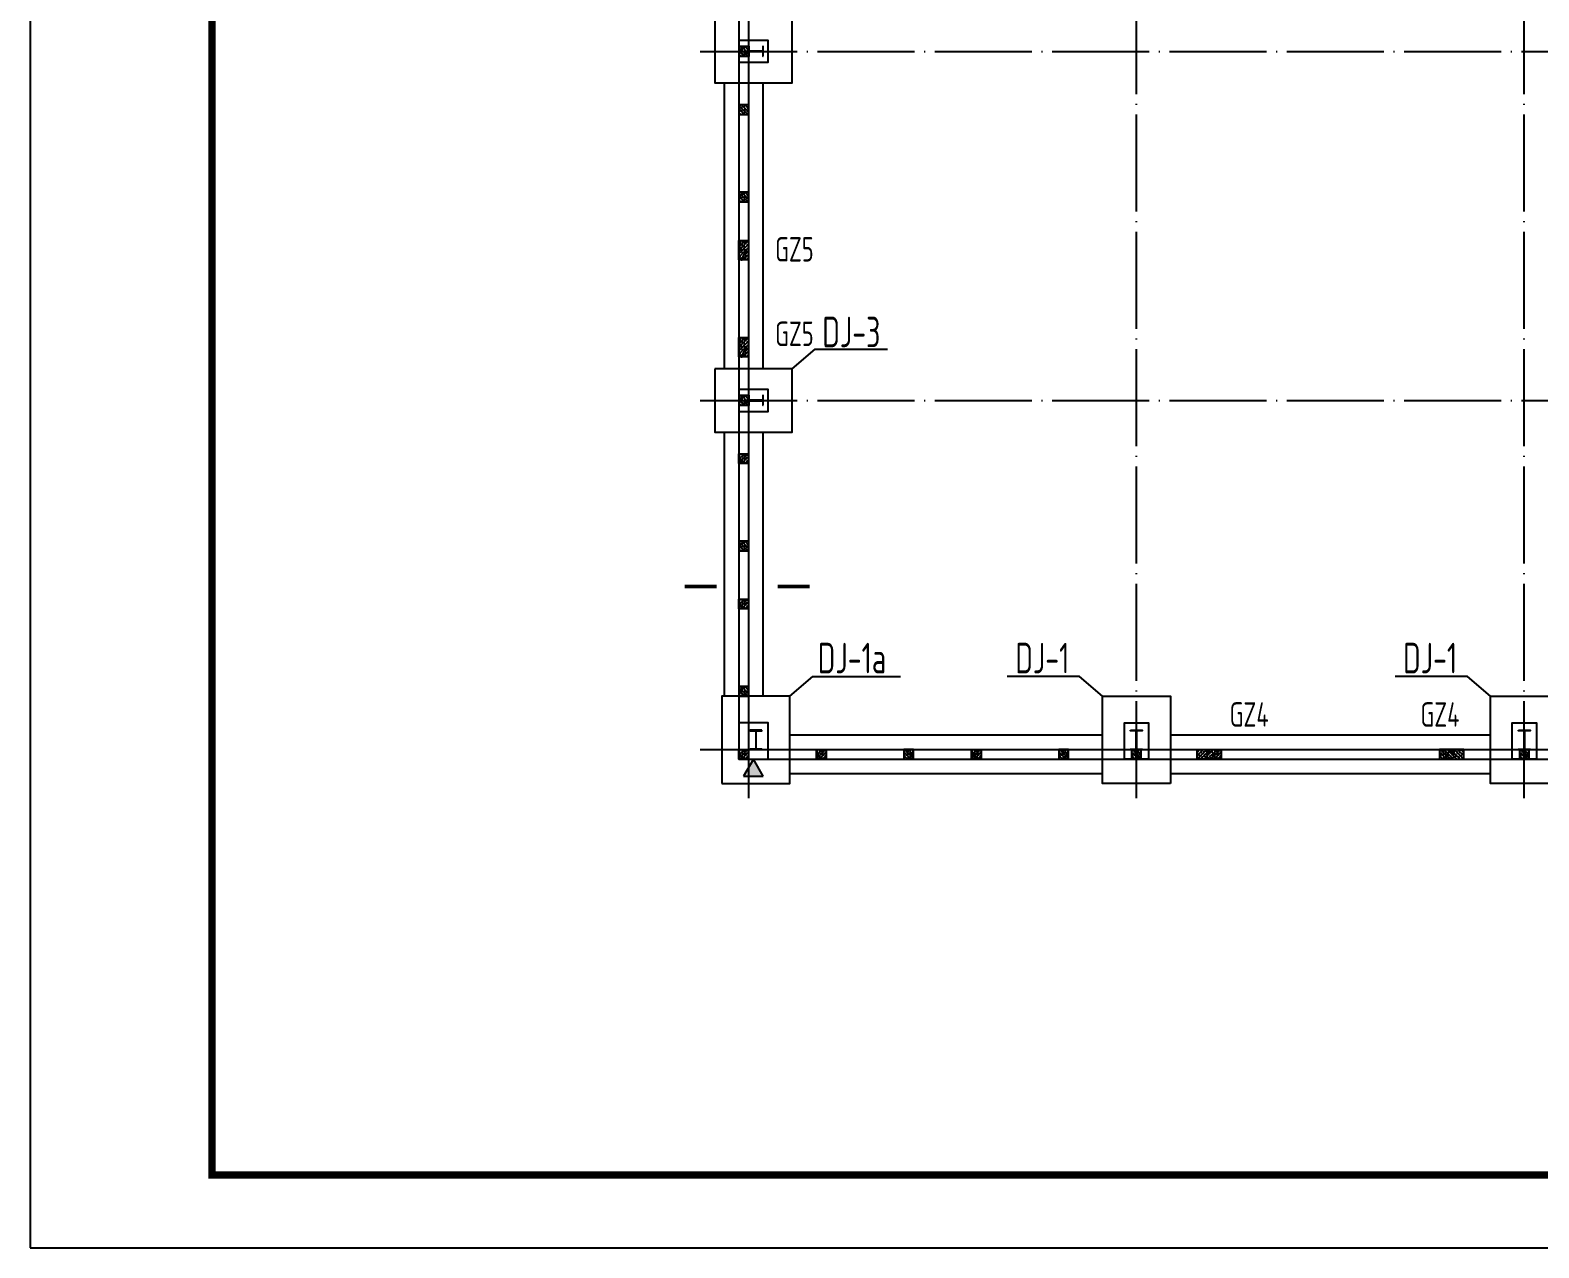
# Model space of a CAD drawing. Extents: x 32461 to 372567, y -698896 to 182569.
# Drawn here: x 74273 to 105393, y -64707 to -39593 of the extents above; entities that cross this region are included whole.
import ezdxf

# ---------------------------------------------------------------- set-up
doc = ezdxf.new("R2010")
doc.units = 0
doc.header["$LTSCALE"] = 1000
doc.header["$MEASUREMENT"] = 0
doc.linetypes.add('DASHDOT', pattern=[25.4, 12.7, -6.35, 0, -6.35])
doc.linetypes.add('DOTE', pattern=[2.42, 2, -0.2, 0.02, -0.2])
for name, color, linetype in [('DHX', 1, 'DASHDOT'), ('DIM_SYMB', 3, 'CONTINUOUS'), ('DOTE', 252, 'CONTINUOUS'), ('GZ', 30, 'CONTINUOUS'), ('GZWZ', 20, 'CONTINUOUS'), ('PUB_TITLE', 4, 'CONTINUOUS'), ('S1', 2, 'CONTINUOUS'), ('WALL', 6, 'CONTINUOUS'), ('基础', 2, 'CONTINUOUS'), ('基础编号', 255, 'CONTINUOUS'), ('柱', 2, 'CONTINUOUS'), ('钢柱', 3, 'CONTINUOUS')]:
    doc.layers.add(name, color=color, linetype=linetype)
doc.styles.add('TSSD_REIN', font='atssdeng.shx', dxfattribs={"width": 0.7, "bigfont": 'atssdchn.shx'})

msp = doc.modelspace()

# ---------------------------------------------------------------- hatches: boundary and pattern name
at = {"layer": 'DHX'}
msp.add_hatch(color=256, dxfattribs=at).paths.add_polyline_path([(88990, -54978.6), (89389.7, -54978.6), (89193.1, -54630.6)])
at = {"layer": 'GZ'}
h = msp.add_hatch(dxfattribs=at)
h.set_pattern_fill('钢筋混凝土', color=256, scale=20, style=0)
h.set_pattern_definition([(135, (142477.694, -115735.726), (35.35534, 35.35534), []), (130, (142477.69, -115735.73), (-143.45204, -12.55043), [15, -165]), (185, (142477.7, -115735.73), (27.75027, 150.43843), [12, -132]), (79.5486, (142465.74, -115736.77), (-115.70188, 137.8879), [12.74804, -140.22842]), (133.8158, (142477.7, -115695.73), (-213.4482, -33.1038), [22.5, -247.5]), (83.3644, (142459.9, -115698.48), (-186.93254, 194.82357), [19.12206, -210.3426]), (188.8158, (142477.7, -115695.73), (-186.9324, 194.8237), [18, -198]), (159, (142457.69, -115705.73), (-119.38141, -80.52378), [15, -165]), (214, (142457.7, -115705.73), (-48.66307, 145.03), [12, -132]), (108.5486, (142447.75, -115712.44), (-168.04453, 64.5061), [12.74804, -140.22842]), (142.5, (142477.694, -115735.726), (-2.43197, 66.57877), [0, -130.4, 0, -134, 0, -132.5]), (172.5, (142477.694, -115735.726), (-52.61391, 78.88234), [0, -76.4, 0, -127.4, 0, -50.5]), (212.5, (142522.294, -115735.726), (-106.764487, -4.510974), [0, -50, 0, -156, 0, -207]), (222.5, (142542.29, -115735.73), (-116.63723, 20.021), [0, -65, 0, -103.6, 0, -147])])
h.paths.add_polyline_path([(89093.1, -39930.6), (88893.1, -39930.6), (88893.1, -40130.6), (89093.1, -40130.6)])
h = msp.add_hatch(dxfattribs=at)
h.set_pattern_fill('钢筋混凝土', color=256, scale=20, style=0)
h.set_pattern_definition([(135, (142477.694, -116936.01), (35.35534, 35.35534), []), (130, (142477.69, -116936.01), (-143.45204, -12.55043), [15, -165]), (185, (142477.7, -116936.01), (27.75027, 150.43843), [12, -132]), (79.5486, (142465.74, -116937.05), (-115.70188, 137.8879), [12.74804, -140.22842]), (133.8158, (142477.7, -116896.01), (-213.4482, -33.1038), [22.5, -247.5]), (83.3644, (142459.9, -116898.77), (-186.93254, 194.82357), [19.12206, -210.3426]), (188.8158, (142477.7, -116896), (-186.9324, 194.8237), [18, -198]), (159, (142457.69, -116906.01), (-119.38141, -80.52378), [15, -165]), (214, (142457.7, -116906.01), (-48.66307, 145.03), [12, -132]), (108.5486, (142447.75, -116912.72), (-168.04453, 64.5061), [12.74804, -140.22842]), (142.5, (142477.694, -116936.01), (-2.43197, 66.57877), [0, -130.4, 0, -134, 0, -132.5]), (172.5, (142477.694, -116936.01), (-52.61391, 78.88234), [0, -76.4, 0, -127.4, 0, -50.5]), (212.5, (142522.294, -116936.01), (-106.764487, -4.510974), [0, -50, 0, -156, 0, -207]), (222.5, (142542.29, -116936.01), (-116.63723, 20.021), [0, -65, 0, -103.6, 0, -147])])
h.paths.add_polyline_path([(89093.1, -41130.8), (88893.1, -41130.8), (88893.1, -41330.8), (89093.1, -41330.8)])
h = msp.add_hatch(dxfattribs=at)
h.set_pattern_fill('钢筋混凝土', color=256, scale=20, style=0)
h.set_pattern_definition([(135, (142477.694, -118736.01), (35.35534, 35.35534), []), (130, (142477.69, -118736.01), (-143.45204, -12.55043), [15, -165]), (185, (142477.7, -118736.01), (27.75027, 150.43843), [12, -132]), (79.5486, (142465.74, -118737.05), (-115.70188, 137.8879), [12.74804, -140.22842]), (133.8158, (142477.7, -118696.01), (-213.4482, -33.1038), [22.5, -247.5]), (83.3644, (142459.9, -118698.77), (-186.93254, 194.82357), [19.12206, -210.3426]), (188.8158, (142477.7, -118696), (-186.9324, 194.8237), [18, -198]), (159, (142457.69, -118706.01), (-119.38141, -80.52378), [15, -165]), (214, (142457.7, -118706.01), (-48.66307, 145.03), [12, -132]), (108.5486, (142447.75, -118712.72), (-168.04453, 64.5061), [12.74804, -140.22842]), (142.5, (142477.694, -118736.01), (-2.43197, 66.57877), [0, -130.4, 0, -134, 0, -132.5]), (172.5, (142477.694, -118736.01), (-52.61391, 78.88234), [0, -76.4, 0, -127.4, 0, -50.5]), (212.5, (142522.294, -118736.01), (-106.764487, -4.510974), [0, -50, 0, -156, 0, -207]), (222.5, (142542.29, -118736.01), (-116.63723, 20.021), [0, -65, 0, -103.6, 0, -147])])
h.paths.add_polyline_path([(89093.1, -42930.8), (88893.1, -42930.8), (88893.1, -43130.8), (89093.1, -43130.8)])
h = msp.add_hatch(dxfattribs=at)
h.set_pattern_fill('钢筋混凝土', color=256, scale=20, style=0)
h.set_pattern_definition([(225, (142477.694, 31724.6), (35.35534, -35.35534), []), (230, (142477.69, 31724.6), (-143.45204, 12.55043), [15, -165]), (175, (142477.7, 31724.6), (27.75027, -150.43843), [12, -132]), (280.4514, (142465.74, 31725.65), (-115.70188, -137.8879), [12.74804, -140.22842]), (226.1842, (142477.7, 31684.6), (-213.4482, 33.1038), [22.5, -247.5]), (276.6356, (142459.9, 31687.36), (-186.93254, -194.82357), [19.12206, -210.3426]), (171.1842, (142477.7, 31684.6), (-186.9324, -194.8237), [18, -198]), (201, (142457.69, 31694.6), (-119.38141, 80.52378), [15, -165]), (146, (142457.7, 31694.6), (-48.66307, -145.03), [12, -132]), (251.4514, (142447.75, 31701.31), (-168.04453, -64.5061), [12.74804, -140.22842]), (217.5, (142477.694, 31724.6), (-2.43197, -66.57877), [0, -130.4, 0, -134, 0, -132.5]), (187.5, (142477.694, 31724.6), (-52.61391, -78.88234), [0, -76.4, 0, -127.4, 0, -50.5]), (147.5, (142522.294, 31724.6), (-106.764487, 4.510974), [0, -50, 0, -156, 0, -207]), (137.5, (142542.29, 31724.6), (-116.63723, -20.021), [0, -65, 0, -103.6, 0, -147])])
h.paths.add_polyline_path([(89093.1, -44330.4), (88893.1, -44330.4), (88893.1, -43930.4), (89093.1, -43930.4)])
h = msp.add_hatch(dxfattribs=at)
h.set_pattern_fill('钢筋混凝土', color=256, scale=20, style=0)
h.set_pattern_definition([(225, (142477.694, 29724.6), (35.35534, -35.35534), []), (230, (142477.69, 29724.6), (-143.45204, 12.55043), [15, -165]), (175, (142477.7, 29724.6), (27.75027, -150.43843), [12, -132]), (280.4514, (142465.74, 29725.65), (-115.70188, -137.8879), [12.74804, -140.22842]), (226.1842, (142477.7, 29684.6), (-213.4482, 33.1038), [22.5, -247.5]), (276.6356, (142459.9, 29687.36), (-186.93254, -194.82357), [19.12206, -210.3426]), (171.1842, (142477.7, 29684.6), (-186.9324, -194.8237), [18, -198]), (201, (142457.69, 29694.6), (-119.38141, 80.52378), [15, -165]), (146, (142457.7, 29694.6), (-48.66307, -145.03), [12, -132]), (251.4514, (142447.75, 29701.31), (-168.04453, -64.5061), [12.74804, -140.22842]), (217.5, (142477.694, 29724.6), (-2.43197, -66.57877), [0, -130.4, 0, -134, 0, -132.5]), (187.5, (142477.694, 29724.6), (-52.61391, -78.88234), [0, -76.4, 0, -127.4, 0, -50.5]), (147.5, (142522.294, 29724.6), (-106.764487, 4.510974), [0, -50, 0, -156, 0, -207]), (137.5, (142542.29, 29724.6), (-116.63723, -20.021), [0, -65, 0, -103.6, 0, -147])])
h.paths.add_polyline_path([(89093.1, -46330.4), (88893.1, -46330.4), (88893.1, -45930.4), (89093.1, -45930.4)])
h = msp.add_hatch(dxfattribs=at)
h.set_pattern_fill('钢筋混凝土', color=256, scale=20, style=0)
h.set_pattern_definition([(135, (142477.694, -122935.726), (35.35534, 35.35534), []), (130, (142477.69, -122935.73), (-143.45204, -12.55043), [15, -165]), (185, (142477.7, -122935.73), (27.75027, 150.43843), [12, -132]), (79.5486, (142465.74, -122936.77), (-115.70188, 137.8879), [12.74804, -140.22842]), (133.8158, (142477.7, -122895.73), (-213.4482, -33.1038), [22.5, -247.5]), (83.3644, (142459.9, -122898.48), (-186.93254, 194.82357), [19.12206, -210.3426]), (188.8158, (142477.7, -122895.73), (-186.9324, 194.8237), [18, -198]), (159, (142457.69, -122905.73), (-119.38141, -80.52378), [15, -165]), (214, (142457.7, -122905.73), (-48.66307, 145.03), [12, -132]), (108.5486, (142447.75, -122912.44), (-168.04453, 64.5061), [12.74804, -140.22842]), (142.5, (142477.694, -122935.726), (-2.43197, 66.57877), [0, -130.4, 0, -134, 0, -132.5]), (172.5, (142477.694, -122935.726), (-52.61391, 78.88234), [0, -76.4, 0, -127.4, 0, -50.5]), (212.5, (142522.294, -122935.726), (-106.764487, -4.510974), [0, -50, 0, -156, 0, -207]), (222.5, (142542.29, -122935.73), (-116.63723, 20.021), [0, -65, 0, -103.6, 0, -147])])
h.paths.add_polyline_path([(89093.1, -47130.6), (88893.1, -47130.6), (88893.1, -47330.6), (89093.1, -47330.6)])
h = msp.add_hatch(dxfattribs=at)
h.set_pattern_fill('钢筋混凝土', color=256, scale=20, style=0)
h.set_pattern_definition([(225, (142477.694, 27274.32), (35.35534, -35.35534), []), (230, (142477.69, 27274.32), (-143.45204, 12.55043), [15, -165]), (175, (142477.7, 27274.32), (27.75027, -150.43843), [12, -132]), (280.4514, (142465.74, 27275.37), (-115.70188, -137.8879), [12.74804, -140.22842]), (226.1842, (142477.7, 27234.32), (-213.4482, 33.1038), [22.5, -247.5]), (276.6356, (142459.9, 27237.08), (-186.93254, -194.82357), [19.12206, -210.3426]), (171.1842, (142477.7, 27234.32), (-186.9324, -194.8237), [18, -198]), (201, (142457.69, 27244.32), (-119.38141, 80.52378), [15, -165]), (146, (142457.7, 27244.32), (-48.66307, -145.03), [12, -132]), (251.4514, (142447.75, 27251.03), (-168.04453, -64.5061), [12.74804, -140.22842]), (217.5, (142477.694, 27274.32), (-2.43197, -66.57877), [0, -130.4, 0, -134, 0, -132.5]), (187.5, (142477.694, 27274.32), (-52.61391, -78.88234), [0, -76.4, 0, -127.4, 0, -50.5]), (147.5, (142522.294, 27274.32), (-106.764487, 4.510974), [0, -50, 0, -156, 0, -207]), (137.5, (142542.29, 27274.32), (-116.63723, -20.021), [0, -65, 0, -103.6, 0, -147])])
h.paths.add_polyline_path([(89093.1, -48530.8), (88893.1, -48530.8), (88893.1, -48330.8), (89093.1, -48330.8)])
h = msp.add_hatch(dxfattribs=at)
h.set_pattern_fill('钢筋混凝土', color=256, scale=20, style=0)
h.set_pattern_definition([(135, (142477.694, -125936.01), (35.35534, 35.35534), []), (130, (142477.69, -125936.01), (-143.45204, -12.55043), [15, -165]), (185, (142477.7, -125936.01), (27.75027, 150.43843), [12, -132]), (79.5486, (142465.74, -125937.05), (-115.70188, 137.8879), [12.74804, -140.22842]), (133.8158, (142477.7, -125896.01), (-213.4482, -33.1038), [22.5, -247.5]), (83.3644, (142459.9, -125898.77), (-186.93254, 194.82357), [19.12206, -210.3426]), (188.8158, (142477.7, -125896), (-186.9324, 194.8237), [18, -198]), (159, (142457.69, -125906.01), (-119.38141, -80.52378), [15, -165]), (214, (142457.7, -125906.01), (-48.66307, 145.03), [12, -132]), (108.5486, (142447.75, -125912.72), (-168.04453, 64.5061), [12.74804, -140.22842]), (142.5, (142477.694, -125936.01), (-2.43197, 66.57877), [0, -130.4, 0, -134, 0, -132.5]), (172.5, (142477.694, -125936.01), (-52.61391, 78.88234), [0, -76.4, 0, -127.4, 0, -50.5]), (212.5, (142522.294, -125936.01), (-106.764487, -4.510974), [0, -50, 0, -156, 0, -207]), (222.5, (142542.29, -125936.01), (-116.63723, 20.021), [0, -65, 0, -103.6, 0, -147])])
h.paths.add_polyline_path([(89093.1, -50130.8), (88893.1, -50130.8), (88893.1, -50330.8), (89093.1, -50330.8)])
h = msp.add_hatch(dxfattribs=at)
h.set_pattern_fill('钢筋混凝土', color=256, scale=20, style=0)
h.set_pattern_definition([(225, (142477.694, 24274.805), (35.35534, -35.35534), []), (230, (142477.69, 24274.8), (-143.45204, 12.55043), [15, -165]), (175, (142477.7, 24274.8), (27.75027, -150.43843), [12, -132]), (280.4514, (142465.74, 24275.85), (-115.70188, -137.8879), [12.74804, -140.22842]), (226.1842, (142477.7, 24234.8), (-213.4482, 33.1038), [22.5, -247.5]), (276.6356, (142459.9, 24237.56), (-186.93254, -194.82357), [19.12206, -210.3426]), (171.1842, (142477.7, 24234.8), (-186.9324, -194.8237), [18, -198]), (201, (142457.69, 24244.8), (-119.38141, 80.52378), [15, -165]), (146, (142457.7, 24244.8), (-48.66307, -145.03), [12, -132]), (251.4514, (142447.75, 24251.52), (-168.04453, -64.5061), [12.74804, -140.22842]), (217.5, (142477.694, 24274.805), (-2.43197, -66.57877), [0, -130.4, 0, -134, 0, -132.5]), (187.5, (142477.694, 24274.805), (-52.61391, -78.88234), [0, -76.4, 0, -127.4, 0, -50.5]), (147.5, (142522.294, 24274.805), (-106.764487, 4.510974), [0, -50, 0, -156, 0, -207]), (137.5, (142542.29, 24274.805), (-116.63723, -20.021), [0, -65, 0, -103.6, 0, -147])])
h.paths.add_polyline_path([(89093.1, -51530.4), (88893.1, -51530.4), (88893.1, -51330.4), (89093.1, -51330.4)])
h = msp.add_hatch(dxfattribs=at)
h.set_pattern_fill('钢筋混凝土', color=256, scale=20, style=0)
h.set_pattern_definition([(135, (142477.694, -128935.523), (35.35534, 35.35534), []), (130, (142477.69, -128935.52), (-143.45204, -12.55043), [15, -165]), (185, (142477.7, -128935.52), (27.75027, 150.43843), [12, -132]), (79.5486, (142465.74, -128936.57), (-115.70188, 137.8879), [12.74804, -140.22842]), (133.8158, (142477.7, -128895.52), (-213.4482, -33.1038), [22.5, -247.5]), (83.3644, (142459.9, -128898.28), (-186.93254, 194.82357), [19.12206, -210.3426]), (188.8158, (142477.7, -128895.52), (-186.9324, 194.8237), [18, -198]), (159, (142457.69, -128905.52), (-119.38141, -80.52378), [15, -165]), (214, (142457.7, -128905.52), (-48.66307, 145.03), [12, -132]), (108.5486, (142447.75, -128912.23), (-168.04453, 64.5061), [12.74804, -140.22842]), (142.5, (142477.694, -128935.523), (-2.43197, 66.57877), [0, -130.4, 0, -134, 0, -132.5]), (172.5, (142477.694, -128935.52), (-52.61391, 78.88234), [0, -76.4, 0, -127.4, 0, -50.5]), (212.5, (142522.294, -128935.523), (-106.764487, -4.510974), [0, -50, 0, -156, 0, -207]), (222.5, (142542.29, -128935.52), (-116.63723, 20.021), [0, -65, 0, -103.6, 0, -147])])
h.paths.add_polyline_path([(89093.1, -53130.4), (88893.1, -53130.4), (88893.1, -53330.4), (89093.1, -53330.4)])
h = msp.add_hatch(dxfattribs=at)
h.set_pattern_fill('钢筋混凝土', color=256, scale=20, style=0)
h.set_pattern_definition([(225, (142477.694, 21174.6), (35.35534, -35.35534), []), (230, (142477.69, 21174.6), (-143.45204, 12.55043), [15, -165]), (175, (142477.7, 21174.6), (27.75027, -150.43843), [12, -132]), (280.4514, (142465.74, 21175.65), (-115.70188, -137.8879), [12.74804, -140.22842]), (226.1842, (142477.7, 21134.6), (-213.4482, 33.1038), [22.5, -247.5]), (276.6356, (142459.9, 21137.36), (-186.93254, -194.82357), [19.12206, -210.3426]), (171.1842, (142477.7, 21134.6), (-186.9324, -194.8237), [18, -198]), (201, (142457.69, 21144.6), (-119.38141, 80.52378), [15, -165]), (146, (142457.7, 21144.6), (-48.66307, -145.03), [12, -132]), (251.4514, (142447.75, 21151.31), (-168.04453, -64.5061), [12.74804, -140.22842]), (217.5, (142477.694, 21174.6), (-2.43197, -66.57877), [0, -130.4, 0, -134, 0, -132.5]), (187.5, (142477.694, 21174.6), (-52.61391, -78.88234), [0, -76.4, 0, -127.4, 0, -50.5]), (147.5, (142522.294, 21174.6), (-106.764487, 4.510974), [0, -50, 0, -156, 0, -207]), (137.5, (142542.29, 21174.6), (-116.63723, -20.021), [0, -65, 0, -103.6, 0, -147])])
h.paths.add_polyline_path([(89093.1, -54630.6), (88893.1, -54630.6), (88893.1, -54430.6), (89093.1, -54430.6)])
h = msp.add_hatch(dxfattribs=at)
h.set_pattern_fill('钢筋混凝土', color=256, scale=20, style=0)
h.set_pattern_definition([(225, (144077.446, 21174.6), (35.35534, -35.35534), []), (230, (144077.45, 21174.6), (-143.45204, 12.55043), [15, -165]), (175, (144077.45, 21174.6), (27.75027, -150.43843), [12, -132]), (280.4514, (144065.49, 21175.65), (-115.70188, -137.8879), [12.74804, -140.22842]), (226.1842, (144077.45, 21134.6), (-213.4482, 33.1038), [22.5, -247.5]), (276.6356, (144059.66, 21137.36), (-186.93254, -194.82357), [19.12206, -210.3426]), (171.1842, (144077.45, 21134.6), (-186.9324, -194.8237), [18, -198]), (201, (144057.45, 21144.6), (-119.38141, 80.52378), [15, -165]), (146, (144057.45, 21144.6), (-48.66307, -145.03), [12, -132]), (251.4514, (144047.5, 21151.31), (-168.04453, -64.5061), [12.74804, -140.22842]), (217.5, (144077.446, 21174.6), (-2.43197, -66.57877), [0, -130.4, 0, -134, 0, -132.5]), (187.5, (144077.446, 21174.6), (-52.61391, -78.88234), [0, -76.4, 0, -127.4, 0, -50.5]), (147.5, (144122.046, 21174.6), (-106.764487, 4.510974), [0, -50, 0, -156, 0, -207]), (137.5, (144142.05, 21174.6), (-116.63723, -20.021), [0, -65, 0, -103.6, 0, -147])])
h.paths.add_polyline_path([(90692.8, -54630.6), (90492.8, -54630.6), (90492.8, -54430.6), (90692.8, -54430.6)])
h = msp.add_hatch(dxfattribs=at)
h.set_pattern_fill('钢筋混凝土', color=256, scale=20, style=0)
h.set_pattern_definition([(315, (38908.16, 21174.6), (-35.35534, -35.35534), []), (310, (38908.16, 21174.6), (143.45204, 12.55043), [15, -165]), (5, (38908.16, 21174.6), (-27.75027, -150.43843), [12, -132]), (259.5486, (38920.12, 21175.65), (115.70188, -137.8879), [12.74804, -140.22842]), (313.8158, (38908.16, 21134.6), (213.4482, 33.1038), [22.5, -247.5]), (263.3644, (38925.95, 21137.36), (186.93254, -194.82357), [19.12206, -210.3426]), (8.8158, (38908.16, 21134.6), (186.9324, -194.8237), [18, -198]), (339, (38928.16, 21144.6), (119.38141, 80.52378), [15, -165]), (34, (38928.16, 21144.6), (48.66307, -145.03), [12, -132]), (288.5486, (38938.11, 21151.31), (168.04453, -64.5061), [12.74804, -140.22842]), (322.5, (38908.16, 21174.6), (2.43197, -66.57877), [0, -130.4, 0, -134, 0, -132.5]), (352.5, (38908.16, 21174.6), (52.61391, -78.88234), [0, -76.4, 0, -127.4, 0, -50.5]), (32.5, (38863.56, 21174.6), (106.764487, 4.510974), [0, -50, 0, -156, 0, -207]), (42.5, (38843.56, 21174.6), (116.63723, -20.021), [0, -65, 0, -103.6, 0, -147])])
h.paths.add_polyline_path([(92292.8, -54630.6), (92492.8, -54630.6), (92492.8, -54430.6), (92292.8, -54430.6)])
h = msp.add_hatch(dxfattribs=at)
h.set_pattern_fill('钢筋混凝土', color=256, scale=20, style=0)
h.set_pattern_definition([(225, (147277.75, 21174.6), (35.35534, -35.35534), []), (230, (147277.75, 21174.6), (-143.45204, 12.55043), [15, -165]), (175, (147277.75, 21174.6), (27.75027, -150.43843), [12, -132]), (280.4514, (147265.8, 21175.65), (-115.70188, -137.8879), [12.74804, -140.22842]), (226.1842, (147277.75, 21134.6), (-213.4482, 33.1038), [22.5, -247.5]), (276.6356, (147259.96, 21137.36), (-186.93254, -194.82357), [19.12206, -210.3426]), (171.1842, (147277.75, 21134.6), (-186.9324, -194.8237), [18, -198]), (201, (147257.75, 21144.6), (-119.38141, 80.52378), [15, -165]), (146, (147257.75, 21144.6), (-48.66307, -145.03), [12, -132]), (251.4514, (147247.8, 21151.31), (-168.04453, -64.5061), [12.74804, -140.22842]), (217.5, (147277.75, 21174.6), (-2.43197, -66.57877), [0, -130.4, 0, -134, 0, -132.5]), (187.5, (147277.75, 21174.6), (-52.61391, -78.88234), [0, -76.4, 0, -127.4, 0, -50.5]), (147.5, (147322.35, 21174.6), (-106.764487, 4.510974), [0, -50, 0, -156, 0, -207]), (137.5, (147342.35, 21174.6), (-116.63723, -20.021), [0, -65, 0, -103.6, 0, -147])])
h.paths.add_polyline_path([(93893.1, -54630.6), (93693.1, -54630.6), (93693.1, -54430.6), (93893.1, -54430.6)])
h = msp.add_hatch(dxfattribs=at)
h.set_pattern_fill('钢筋混凝土', color=256, scale=20, style=0)
h.set_pattern_definition([(315, (42108.467, 21174.6), (-35.35534, -35.35534), []), (310, (42108.47, 21174.6), (143.45204, 12.55043), [15, -165]), (5, (42108.47, 21174.6), (-27.75027, -150.43843), [12, -132]), (259.5486, (42120.42, 21175.65), (115.70188, -137.8879), [12.74804, -140.22842]), (313.8158, (42108.47, 21134.6), (213.4482, 33.1038), [22.5, -247.5]), (263.3644, (42126.25, 21137.36), (186.93254, -194.82357), [19.12206, -210.3426]), (8.8158, (42108.47, 21134.6), (186.9324, -194.8237), [18, -198]), (339, (42128.47, 21144.6), (119.38141, 80.52378), [15, -165]), (34, (42128.47, 21144.6), (48.66307, -145.03), [12, -132]), (288.5486, (42138.42, 21151.31), (168.04453, -64.5061), [12.74804, -140.22842]), (322.5, (42108.467, 21174.6), (2.43197, -66.57877), [0, -130.4, 0, -134, 0, -132.5]), (352.5, (42108.47, 21174.6), (52.61391, -78.88234), [0, -76.4, 0, -127.4, 0, -50.5]), (32.5, (42063.867, 21174.6), (106.764487, 4.510974), [0, -50, 0, -156, 0, -207]), (42.5, (42043.87, 21174.6), (116.63723, -20.021), [0, -65, 0, -103.6, 0, -147])])
h.paths.add_polyline_path([(95493.1, -54630.6), (95693.1, -54630.6), (95693.1, -54430.6), (95493.1, -54430.6)])
h = msp.add_hatch(dxfattribs=at)
h.set_pattern_fill('钢筋混凝土', color=256, scale=20, style=0)
h.set_pattern_definition([(315, (43608.41, 21174.6), (-35.35534, -35.35534), []), (310, (43608.41, 21174.6), (143.45204, 12.55043), [15, -165]), (5, (43608.41, 21174.6), (-27.75027, -150.43843), [12, -132]), (259.5486, (43620.36, 21175.65), (115.70188, -137.8879), [12.74804, -140.22842]), (313.8158, (43608.4, 21134.6), (213.4482, 33.1038), [22.5, -247.5]), (263.3644, (43626.2, 21137.36), (186.93254, -194.82357), [19.12206, -210.3426]), (8.8158, (43608.4, 21134.6), (186.9324, -194.8237), [18, -198]), (339, (43628.41, 21144.6), (119.38141, 80.52378), [15, -165]), (34, (43628.41, 21144.6), (48.66307, -145.03), [12, -132]), (288.5486, (43638.36, 21151.31), (168.04453, -64.5061), [12.74804, -140.22842]), (322.5, (43608.41, 21174.6), (2.43197, -66.57877), [0, -130.4, 0, -134, 0, -132.5]), (352.5, (43608.41, 21174.6), (52.61391, -78.88234), [0, -76.4, 0, -127.4, 0, -50.5]), (32.5, (43563.81, 21174.6), (106.764487, 4.510974), [0, -50, 0, -156, 0, -207]), (42.5, (43543.81, 21174.6), (116.63723, -20.021), [0, -65, 0, -103.6, 0, -147])])
h.paths.add_polyline_path([(96993.1, -54630.6), (97193.1, -54630.6), (97193.1, -54430.6), (96993.1, -54430.6)])
h = msp.add_hatch(dxfattribs=at)
h.set_pattern_fill('钢筋混凝土', color=256, scale=20, style=0)
h.set_pattern_definition([(225, (152227.694, 21174.6), (35.35534, -35.35534), []), (230, (152227.69, 21174.6), (-143.45204, 12.55043), [15, -165]), (175, (152227.7, 21174.6), (27.75027, -150.43843), [12, -132]), (280.4514, (152215.74, 21175.65), (-115.70188, -137.8879), [12.74804, -140.22842]), (226.1842, (152227.7, 21134.6), (-213.4482, 33.1038), [22.5, -247.5]), (276.6356, (152209.9, 21137.36), (-186.93254, -194.82357), [19.12206, -210.3426]), (171.1842, (152227.7, 21134.6), (-186.9324, -194.8237), [18, -198]), (201, (152207.69, 21144.6), (-119.38141, 80.52378), [15, -165]), (146, (152207.7, 21144.6), (-48.66307, -145.03), [12, -132]), (251.4514, (152197.75, 21151.31), (-168.04453, -64.5061), [12.74804, -140.22842]), (217.5, (152227.694, 21174.6), (-2.43197, -66.57877), [0, -130.4, 0, -134, 0, -132.5]), (187.5, (152227.694, 21174.6), (-52.61391, -78.88234), [0, -76.4, 0, -127.4, 0, -50.5]), (147.5, (152272.294, 21174.6), (-106.764487, 4.510974), [0, -50, 0, -156, 0, -207]), (137.5, (152292.29, 21174.6), (-116.63723, -20.021), [0, -65, 0, -103.6, 0, -147])])
h.paths.add_polyline_path([(98843.1, -54630.6), (98343.1, -54630.6), (98343.1, -54430.6), (98843.1, -54430.6)])
h = msp.add_hatch(dxfattribs=at)
h.set_pattern_fill('钢筋混凝土', color=256, scale=20, style=0)
h.set_pattern_definition([(315, (49958.41, 21174.6), (-35.35534, -35.35534), []), (310, (49958.41, 21174.6), (143.45204, 12.55043), [15, -165]), (5, (49958.41, 21174.6), (-27.75027, -150.43843), [12, -132]), (259.5486, (49970.36, 21175.65), (115.70188, -137.8879), [12.74804, -140.22842]), (313.8158, (49958.4, 21134.6), (213.4482, 33.1038), [22.5, -247.5]), (263.3644, (49976.2, 21137.36), (186.93254, -194.82357), [19.12206, -210.3426]), (8.8158, (49958.4, 21134.6), (186.9324, -194.8237), [18, -198]), (339, (49978.41, 21144.6), (119.38141, 80.52378), [15, -165]), (34, (49978.41, 21144.6), (48.66307, -145.03), [12, -132]), (288.5486, (49988.36, 21151.31), (168.04453, -64.5061), [12.74804, -140.22842]), (322.5, (49958.41, 21174.6), (2.43197, -66.57877), [0, -130.4, 0, -134, 0, -132.5]), (352.5, (49958.41, 21174.6), (52.61391, -78.88234), [0, -76.4, 0, -127.4, 0, -50.5]), (32.5, (49913.81, 21174.6), (106.764487, 4.510974), [0, -50, 0, -156, 0, -207]), (42.5, (49893.81, 21174.6), (116.63723, -20.021), [0, -65, 0, -103.6, 0, -147])])
h.paths.add_polyline_path([(103343.1, -54630.6), (103843.1, -54630.6), (103843.1, -54430.6), (103343.1, -54430.6)])
h = msp.add_hatch(dxfattribs=at)
h.set_pattern_fill('钢筋混凝土', color=256, scale=20, style=0)
h.set_pattern_definition([(315, (51608.41, 21174.6), (-35.35534, -35.35534), []), (310, (51608.41, 21174.6), (143.45204, 12.55043), [15, -165]), (5, (51608.41, 21174.6), (-27.75027, -150.43843), [12, -132]), (259.5486, (51620.36, 21175.65), (115.70188, -137.8879), [12.74804, -140.22842]), (313.8158, (51608.4, 21134.6), (213.4482, 33.1038), [22.5, -247.5]), (263.3644, (51626.2, 21137.36), (186.93254, -194.82357), [19.12206, -210.3426]), (8.8158, (51608.4, 21134.6), (186.9324, -194.8237), [18, -198]), (339, (51628.41, 21144.6), (119.38141, 80.52378), [15, -165]), (34, (51628.41, 21144.6), (48.66307, -145.03), [12, -132]), (288.5486, (51638.36, 21151.31), (168.04453, -64.5061), [12.74804, -140.22842]), (322.5, (51608.41, 21174.6), (2.43197, -66.57877), [0, -130.4, 0, -134, 0, -132.5]), (352.5, (51608.41, 21174.6), (52.61391, -78.88234), [0, -76.4, 0, -127.4, 0, -50.5]), (32.5, (51563.81, 21174.6), (106.764487, 4.510974), [0, -50, 0, -156, 0, -207]), (42.5, (51543.81, 21174.6), (116.63723, -20.021), [0, -65, 0, -103.6, 0, -147])])
h.paths.add_polyline_path([(104993.1, -54630.6), (105193.1, -54630.6), (105193.1, -54430.6), (104993.1, -54430.6)])

# ---------------------------------------------------------------- linework, layer by layer
at = {"layer": 'DHX'}
msp.add_lwpolyline([(88990, -54978.6), (89389.7, -54978.6), (89193.1, -54630.6)], close=True, dxfattribs=at)
at = {"layer": 'DIM_SYMB', "const_width": 75}
for points in [[(88430.6, -51068.6), (87770.8, -51068.6)], [(90348.8, -51068.6), (89689, -51068.6)]]:
    msp.add_lwpolyline(points, dxfattribs=at)
at = {"layer": 'DOTE', "color": 251, "linetype": 'DOTE'}
for p, q in [((89093.1, -10430.6), (89093.1, -55430.6)), ((97093.1, -55430.6), (97093.1, -10430.6)), ((105093.1, -55430.6), (105093.1, -10430.6)), ((88093.1, -40030.6), (154193.1, -40030.6)), ((88093.1, -47230.6), (154293.1, -47230.6)), ((88093.1, -54430.6), (154093.1, -54430.6))]:
    msp.add_line(p, q, dxfattribs=at)
at = {"layer": 'GZ'}
for points in [[(89093.1, -39930.6), (88893.1, -39930.6), (88893.1, -40130.6), (89093.1, -40130.6)], [(89093.1, -41130.8), (88893.1, -41130.8), (88893.1, -41330.8), (89093.1, -41330.8)], [(89093.1, -42930.8), (88893.1, -42930.8), (88893.1, -43130.8), (89093.1, -43130.8)], [(89093.1, -44330.4), (88893.1, -44330.4), (88893.1, -43930.4), (89093.1, -43930.4)], [(89093.1, -46330.4), (88893.1, -46330.4), (88893.1, -45930.4), (89093.1, -45930.4)], [(89093.1, -47130.6), (88893.1, -47130.6), (88893.1, -47330.6), (89093.1, -47330.6)], [(89093.1, -48530.8), (88893.1, -48530.8), (88893.1, -48330.8), (89093.1, -48330.8)], [(89093.1, -50130.8), (88893.1, -50130.8), (88893.1, -50330.8), (89093.1, -50330.8)], [(89093.1, -51530.4), (88893.1, -51530.4), (88893.1, -51330.4), (89093.1, -51330.4)], [(89093.1, -53130.4), (88893.1, -53130.4), (88893.1, -53330.4), (89093.1, -53330.4)], [(89093.1, -54630.6), (88893.1, -54630.6), (88893.1, -54430.6), (89093.1, -54430.6)], [(90692.8, -54630.6), (90492.8, -54630.6), (90492.8, -54430.6), (90692.8, -54430.6)], [(92292.8, -54630.6), (92492.8, -54630.6), (92492.8, -54430.6), (92292.8, -54430.6)], [(93893.1, -54630.6), (93693.1, -54630.6), (93693.1, -54430.6), (93893.1, -54430.6)], [(95493.1, -54630.6), (95693.1, -54630.6), (95693.1, -54430.6), (95493.1, -54430.6)], [(96993.1, -54630.6), (97193.1, -54630.6), (97193.1, -54430.6), (96993.1, -54430.6)], [(98843.1, -54630.6), (98343.1, -54630.6), (98343.1, -54430.6), (98843.1, -54430.6)], [(103343.1, -54630.6), (103843.1, -54630.6), (103843.1, -54430.6), (103343.1, -54430.6)], [(104993.1, -54630.6), (105193.1, -54630.6), (105193.1, -54430.6), (104993.1, -54430.6)]]:
    msp.add_lwpolyline(points, close=True, dxfattribs=at)
at = {"layer": 'PUB_TITLE'}
msp.add_lwpolyline([(74273.1, -64706.8), (185723.1, -64706.8), (185723.1, -1706.8), (74273.1, -1706.8)], close=True, dxfattribs=at)
at = {"layer": 'PUB_TITLE', "const_width": 150}
msp.add_lwpolyline([(78023.1, -63206.8), (184223.1, -63206.8), (184223.1, -3206.8), (78023.1, -3206.8)], close=True, dxfattribs=at)
at = {"layer": 'S1'}
for p, q in [((88593.1, -46580.6), (88593.1, -40680.6)), ((89393.1, -46580.6), (89393.1, -40680.6)), ((88593.1, -53330.6), (88593.1, -47880.6)), ((89393.1, -53330.6), (89393.1, -47880.6)), ((96393.1, -54130.6), (89943.1, -54130.6)), ((104393.1, -54130.6), (97793.1, -54130.6)), ((96393.1, -54930.6), (89943.1, -54930.6)), ((104393.1, -54930.6), (97793.1, -54930.6))]:
    msp.add_line(p, q, dxfattribs=at)
at = {"layer": 'WALL'}
for p, q in [((89093.1, -11430.6), (89093.1, -54430.6)), ((88893.1, -38530.6), (88893.1, -54630.6)), ((89093.1, -54430.6), (153093.1, -54430.6)), ((88893.1, -54630.6), (153293.1, -54630.6))]:
    msp.add_line(p, q, dxfattribs=at)
at = {"layer": '基础'}
for points in [[(88393.1, -39380.6), (88393.1, -40680.6), (89993.1, -40680.6), (89993.1, -39380.6)], [(88393.1, -46580.6), (88393.1, -47880.6), (89993.1, -47880.6), (89993.1, -46580.6)], [(88543.1, -55130.6), (89943.1, -55130.6), (89943.1, -53330.6), (88543.1, -53330.6)], [(97793.1, -55130.6), (96393.1, -55130.6), (96393.1, -53330.6), (97793.1, -53330.6)], [(105793.1, -55130.6), (104393.1, -55130.6), (104393.1, -53330.6), (105793.1, -53330.6)]]:
    msp.add_lwpolyline(points, close=True, dxfattribs=at)
at = {"layer": '基础编号'}
for points in [[(89993.1, -46580.6), (90466.8, -46173.8), (91959.6, -46173.8)], [(89943.1, -53330.6), (90416.8, -52923.8), (92227.1, -52923.8)], [(96393.1, -53330.6), (95919.3, -52923.8), (94426.5, -52923.8)], [(104393.1, -53330.6), (103919.3, -52923.8), (102426.5, -52923.8)]]:
    msp.add_lwpolyline(points, dxfattribs=at)
at = {"layer": '柱'}
for points in [[(88893.1, -39805.6), (88893.1, -40255.6), (89493.1, -40255.6), (89493.1, -39805.6)], [(88893.1, -47005.6), (88893.1, -47455.6), (89493.1, -47455.6), (89493.1, -47005.6)], [(88893.1, -54630.6), (89493.1, -54630.6), (89493.1, -53880.6), (88893.1, -53880.6)], [(97343.1, -54630.6), (96843.1, -54630.6), (96843.1, -53880.6), (97343.1, -53880.6)], [(105343.1, -54630.6), (104843.1, -54630.6), (104843.1, -53880.6), (105343.1, -53880.6)]]:
    msp.add_lwpolyline(points, close=True, dxfattribs=at)
at = {"layer": '钢柱'}
for points in [[(89393.1, -40130.6), (89393.1, -39930.6), (89383.1, -39930.6), (89383.1, -40026.6), (89103.1, -40026.6), (89103.1, -39930.6), (89093.1, -39930.6), (89093.1, -40130.6), (89103.1, -40130.6), (89103.1, -40034.6), (89383.1, -40034.6), (89383.1, -40130.6), (89393.1, -40130.6)], [(89393.1, -47330.6), (89393.1, -47130.6), (89383.1, -47130.6), (89383.1, -47226.6), (89103.1, -47226.6), (89103.1, -47130.6), (89093.1, -47130.6), (89093.1, -47330.6), (89103.1, -47330.6), (89103.1, -47234.6), (89383.1, -47234.6), (89383.1, -47330.6), (89393.1, -47330.6)], [(89363.1, -54030.6), (89123.1, -54030.6), (89123.1, -54040.6), (89239.1, -54040.6), (89239.1, -54420.6), (89123.1, -54420.6), (89123.1, -54430.6), (89363.1, -54430.6), (89363.1, -54420.6), (89247.1, -54420.6), (89247.1, -54040.6), (89363.1, -54040.6), (89363.1, -54030.6)], [(96973.1, -54030.6), (97213.1, -54030.6), (97213.1, -54040.6), (97097.1, -54040.6), (97097.1, -54420.6), (97213.1, -54420.6), (97213.1, -54430.6), (96973.1, -54430.6), (96973.1, -54420.6), (97089.1, -54420.6), (97089.1, -54040.6), (96973.1, -54040.6), (96973.1, -54030.6)], [(104973.1, -54030.6), (105213.1, -54030.6), (105213.1, -54040.6), (105097.1, -54040.6), (105097.1, -54420.6), (105213.1, -54420.6), (105213.1, -54430.6), (104973.1, -54430.6), (104973.1, -54420.6), (105089.1, -54420.6), (105089.1, -54040.6), (104973.1, -54040.6), (104973.1, -54030.6)]]:
    msp.add_lwpolyline(points, dxfattribs=at)

# ---------------------------------------------------------------- texts
at = {"layer": 'GZWZ', "style": 'TSSD_REIN', "width": 0.7}
for s, p in [('GZ5', (89638.9, -44365.1)), ('GZ5', (89638.9, -46107.2)), ('GZ4', (99014.9, -53958.4)), ('GZ4', (102950.9, -53958.4))]:
    msp.add_text(s, height=504, dxfattribs=at).set_placement(p)
at = {"layer": '基础编号', "style": 'TSSD_REIN', "width": 0.7}
for s, p in [('DJ-3', (90613, -46131.8)), ('DJ-1a', (90520.4, -52858.1)), ('DJ-1', (94594.4, -52858.1)), ('DJ-1', (102594.4, -52858.1))]:
    msp.add_text(s, height=630, dxfattribs=at).set_placement(p)

doc.saveas('drawing.dxf')
